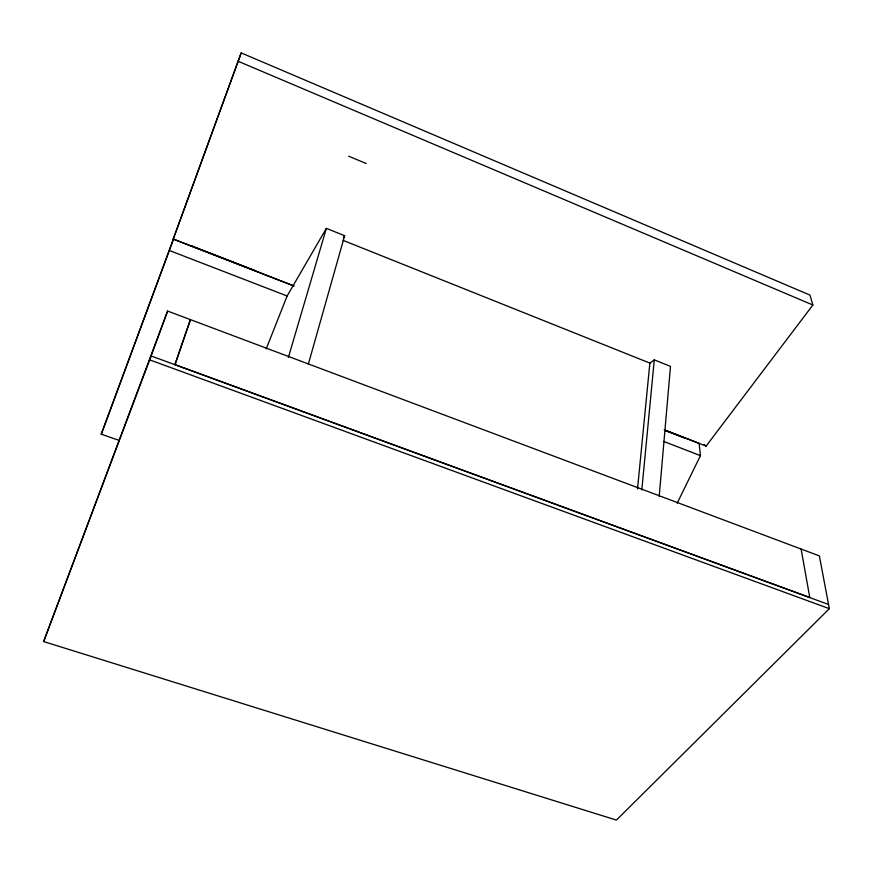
<?xml version="1.0" encoding="UTF-8"?>
<svg xmlns="http://www.w3.org/2000/svg" width="873" height="873" viewBox="0 0 873 873"><rect width="100%" height="100%" fill="white"/><g stroke="black" fill="none" stroke-linecap="round" stroke-linejoin="round"><path stroke-width="1.31" d="M659.191 496.399L670.486 366.376L654.281 359.872L649.872 363.092L637.508 489.022M641.808 489.906L654.281 359.872M308.365 364.085L344.639 235.699L326.36 228.377L287.119 295.98L266.189 348.927M288.396 357.384L326.36 228.377M190.379 319.518L174.906 364.587L809.675 597.459M175.004 364.728L190.478 319.649M293.764 285.908L173.236 239.082L241.199 52.904L809.98 295.107L812.861 305.015L706.093 446.103L664.222 429.843M241.199 52.904L173.236 239.082M167.605 311.061L149.698 359.872L829.35 608.677L616.425 820.096L43.65 641.557L167.605 311.061L819.365 555.905L829.35 608.677M119.197 440.45L101.203 434.154L173.443 239.126L294.07 285.995M103.778 427.705L173.443 239.126M43.65 641.557L151.127 355.966L828.553 604.476M101.203 434.154L103.309 428.97M677.186 503.164L700.452 455.641L699.12 443.364L664.833 430.051M343.329 237.816L344.639 235.699M169.089 250.387L287.315 296.056M663.589 441.4L700.452 455.641M664.659 430.313L684.901 438.181M191.765 245.924L255.68 270.761M343.078 240.359L650.352 363.288M348.676 156.212L366.256 163.524M237.925 61.175L812.861 305.015M704.14 444.499L706.093 446.103M801.108 548.964L809.795 597.59"/></g></svg>
